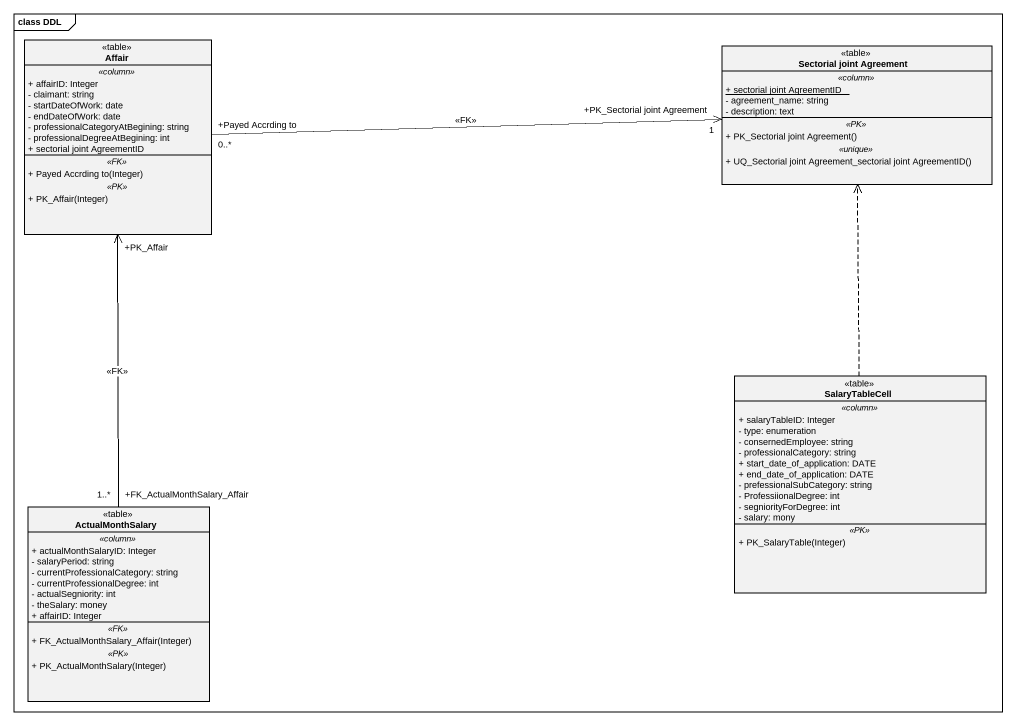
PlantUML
@startuml
mainframe class DDL
hide circle
hide empty members
skinparam classAttributeIconSize 0
class Affair <<table>> {
  .. <<column>> ..
  + affairID: Integer
  - claimant: string
  - startDateOfWork: date
  - endDateOfWork: date
  - professionalCategoryAtBegining: string
  - professionalDegreeAtBegining: int
  + sectorial joint AgreementID
  .. <<FK>> ..
  + Payed Accrding to(Integer)
  .. <<PK>> ..
  + PK_Affair(Integer)
}
class "Sectorial joint Agreement" as Sectorial_joint_Agreement <<table>> {
  .. <<column>> ..
  {static} + sectorial joint AgreementID
  - agreement_name: string
  - description: text
  .. <<PK>> ..
  + PK_Sectorial joint Agreement()
  .. <<unique>> ..
  + UQ_Sectorial joint Agreement_sectorial joint AgreementID()
}
class SalaryTableCell <<table>> {
  .. <<column>> ..
  + salaryTableID: Integer
  - type: enumeration
  - consernedEmployee: string
  - professionalCategory: string
  + start_date_of_application: DATE
  + end_date_of_application: DATE
  - prefessionalSubCategory: string
  - ProfessiionalDegree: int
  - segniorityForDegree: int
  - salary: mony
  .. <<PK>> ..
  + PK_SalaryTable(Integer)
}
class ActualMonthSalary <<table>> {
  .. <<column>> ..
  + actualMonthSalaryID: Integer
  - salaryPeriod: string
  - currentProfessionalCategory: string
  - currentProfessionalDegree: int
  - actualSegniority: int
  - theSalary: money
  + affairID: Integer
  .. <<FK>> ..
  + FK_ActualMonthSalary_Affair(Integer)
  .. <<PK>> ..
  + PK_ActualMonthSalary(Integer)
}
Affair "+Payed Accrding to\n0..*" -right-> "+PK_Sectorial joint Agreement\n1" Sectorial_joint_Agreement : <<FK>>
SalaryTableCell .up.> Sectorial_joint_Agreement
ActualMonthSalary "+FK_ActualMonthSalary_Affair\n1..*" -up-> "+PK_Affair" Affair : <<FK>>
@enduml
